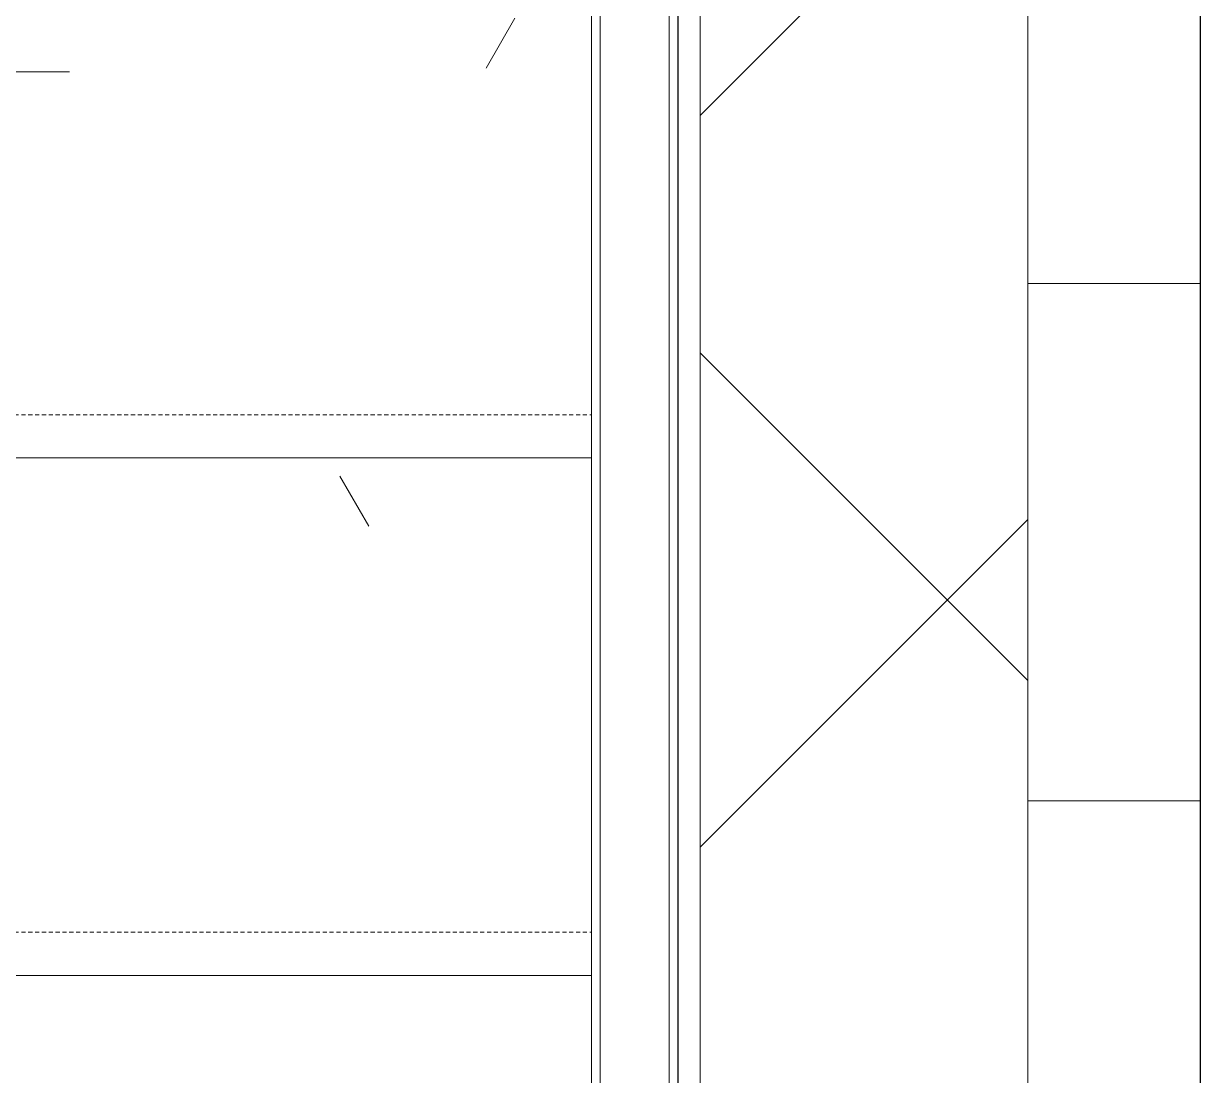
# Model space of a CAD drawing. Header units: millimetres. Extents: x -23600 to 58751, y -29611 to 36794.
# Drawn here: x 26830 to 27512, y 26241 to 26851 of the extents above; entities that cross this region are included whole.
import ezdxf

# ---------------------------------------------------------------- set-up
doc = ezdxf.new("R2010")
doc.units = ezdxf.units.MM
doc.linetypes.add('Overhead', pattern=[3.96875, 2.38125, -1.5875])
for name, color, linetype, lineweight in [('A-FLOR-HRAL', 11, 'Continuous', 9), ('A-WALL', 113, 'Continuous', 9), ('A-WALL-PATT', 111, 'Continuous', 25), ('S-STRS', 31, 'Continuous', 9)]:
    doc.layers.add(name, color=color, linetype=linetype, lineweight=lineweight)
pattern_1 = [(0, (0, 0), (812.8, 203.2), [33.528, -576.072, 33.528, -576.072, -3251.2]), (0, (0, 0), (812.8, 203.2), [-1219.2, 33.528, -1185.672, 33.528, -576.072, -1422.4]), (0, (0, 0), (812.8, 203.2), [-3048, 33.528, -372.872, 33.528, -982.472]), (120, (304.8, 101.6), (-582.3764, 602.3054), [33.528, -576.072, 33.528, -576.072, -3251.2]), (120, (304.8, 101.6), (-582.3764, 602.3054), [-1219.2, 33.528, -1185.672, 33.528, -576.072, -1422.4]), (120, (304.8, 101.6), (-582.3764, 602.3054), [-3048, 33.528, -372.872, 33.528, -982.472]), (240, (406.4, 508), (-230.4236, -805.5054), [33.528, -576.072, 33.528, -576.072, -3251.2]), (240, (406.4, 508), (-230.4236, -805.5054), [-1219.2, 33.528, -1185.672, 33.528, -576.072, -1422.4]), (240, (406.4, 508), (-230.4236, -805.5054), [-3048, 33.528, -372.872, 33.528, -982.472])]

# ---------------------------------------------------------------- blocks, each defined once
blk = doc.blocks.new('栏杆扶手 - 栏杆扶手-369278-01 - Entry Level')
at = {"layer": 'A-FLOR-HRAL'}
for p, q in [((27203.9, 25699.04), (27203.9, 28085.82)), ((27163.9, 25699.04), (27163.9, 28067.17))]:
    blk.add_line(p, q, dxfattribs=at)

msp = doc.modelspace()

# ---------------------------------------------------------------- hatches: boundary and pattern name
at = {"layer": 'A-WALL-PATT', "lineweight": 9}
h = msp.add_hatch(dxfattribs=at)
h.set_pattern_fill('FP_1', color=256, style=0, pattern_type=2)
h.set_pattern_definition([(0, (0, 0), (0, 300), []), (90, (0, 0), (-300, 2e-14), [])])
h.paths.add_polyline_path([(27511.9, 22339.04), (27511.9, 23617.84), (27411.9, 23617.84), (27411.9, 22339.04)], flags=0)
h.paths.add_polyline_path([(27511.9, 24532.84), (27511.9, 27539.04), (27411.9, 27539.04), (27411.9, 24532.84)], flags=0)
h.paths.add_polyline_path([(27411.9, 27691.44), (27511.9, 27691.44), (27511.9, 30692.04), (27411.9, 30692.04), (27411.9, 30489.04)], flags=0)
h = msp.add_hatch(dxfattribs=at)
h.set_pattern_fill('FP_3', color=256, style=0, pattern_type=2)
h.set_pattern_definition([(45, (0, 0), (-212.132, 212.132), []), (135, (0, 0), (-212.132, -212.132), [])])
h.paths.add_polyline_path([(27221.9, 22339.04), (27411.9, 22339.04), (27411.9, 23617.84), (27221.9, 23617.84)], flags=0)
h.paths.add_polyline_path([(27221.9, 24532.84), (27411.9, 24532.84), (27411.9, 27539.04), (27359.5, 27539.04), (27359.5, 27691.44), (27411.9, 27691.44), (27411.9, 30502.04), (27221.9, 30502.04), (27221.9, 26625.4)], flags=0)
h = msp.add_hatch(dxfattribs=at)
h.set_pattern_fill('FP_2', color=256, style=0, pattern_type=2)
h.set_pattern_definition(pattern_1)
h.paths.add_polyline_path([(27208.9, 22339.04), (27221.9, 22339.04), (27221.9, 23617.84), (27208.9, 23617.84)], flags=0)
h.paths.add_polyline_path([(27221.9, 24532.84), (27221.9, 30489.04), (27208.9, 30489.04), (27208.9, 24532.84)], flags=0)
at = {"layer": 'S-STRS'}
h = msp.add_hatch(dxfattribs=at)
h.set_pattern_fill('FP_2', color=256, style=0, pattern_type=2)
h.set_pattern_definition(pattern_1)
h.paths.add_polyline_path([(27158.9, 26599.04), (27158.9, 26899.04), (26018.9, 26899.04), (26018.9, 26599.04), (27008.48, 26599.04)], flags=0)
h = msp.add_hatch(dxfattribs=at)
h.set_pattern_fill('FP_2', color=256, style=0, pattern_type=2)
h.set_pattern_definition(pattern_1)
h.paths.add_polyline_path([(27158.9, 26299.04), (27158.9, 26599.04), (26018.9, 26599.04), (26018.9, 26299.04), (27008.48, 26299.04)], flags=0)
h = msp.add_hatch(dxfattribs=at)
h.set_pattern_fill('FP_2', color=256, style=0, pattern_type=2)
h.set_pattern_definition(pattern_1)
h.paths.add_polyline_path([(27158.9, 25999.04), (27158.9, 26299.04), (26018.9, 26299.04), (26018.9, 25999.04), (27008.48, 25999.04)], flags=0)

# ---------------------------------------------------------------- linework, layer by layer
at = {"layer": 'A-WALL'}
for p, q in [((27221.9, 30502.04), (27221.9, 24532.84)), ((27411.9, 27539.04), (27411.9, 24532.84))]:
    msp.add_line(p, q, dxfattribs=at)
at = {"layer": 'A-WALL', "lineweight": 25}
for p, q in [((27208.9, 27930.28), (27208.9, 24532.84)), ((27511.9, 24532.84), (27511.9, 27539.04))]:
    msp.add_line(p, q, dxfattribs=at)
at = {"layer": 'S-STRS'}
for p, q in [((27158.9, 26599.04), (27158.9, 26899.04)), ((26018.9, 26599.04), (27158.9, 26599.04)), ((27158.9, 26299.04), (27158.9, 26599.04)), ((26018.9, 26299.04), (27158.9, 26299.04)), ((27158.9, 25999.04), (27158.9, 26299.04))]:
    msp.add_line(p, q, dxfattribs=at)
at = {"layer": 'S-STRS', "linetype": 'Overhead'}
for p, q in [((26018.9, 26624.04), (27158.9, 26624.04)), ((26018.9, 26324.04), (27158.9, 26324.04))]:
    msp.add_line(p, q, dxfattribs=at)

# ---------------------------------------------------------------- block references
at = {"layer": 'A-FLOR-HRAL'}
msp.add_blockref('栏杆扶手 - 栏杆扶手-369278-01 - Entry Level', (0, 0), dxfattribs=at)

doc.saveas('drawing.dxf')
